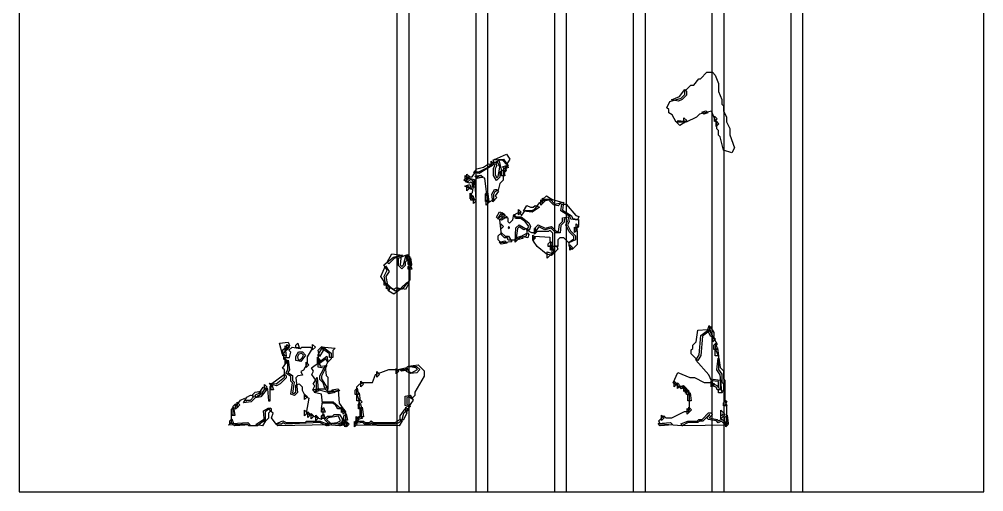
# Model space of a CAD drawing. Header units: millimetres. Extents: x 0 to 283, y 0 to 283.
# Drawn here: x 0 to 282.8, y 0 to 138.6 of the extents above; entities that cross this region are included whole.
import ezdxf

# ---------------------------------------------------------------- set-up
doc = ezdxf.new("R2010")
doc.units = ezdxf.units.MM
for name, color, linetype in [('CUT_OUTLINE', 5, 'Continuous'), ('CUT_SLOT', 1, 'Continuous'), ('ENG_D', 3, 'Continuous'), ('ENG_K', 2, 'Continuous'), ('ENG_L', 4, 'Continuous')]:
    doc.layers.add(name, color=color, linetype=linetype)

msp = doc.modelspace()

# ---------------------------------------------------------------- linework, layer by layer
at = {"layer": 'CUT_OUTLINE'}
msp.add_lwpolyline([(0, 0), (282.84, 0), (282.84, 282.84), (0, 282.84), (0, 0)], close=True, dxfattribs=at)
at = {"layer": 'CUT_SLOT'}
for points in [[(110.77, 0), (114.34, 0), (114.34, 141.42), (110.77, 141.42), (110.77, 0)], [(133.87, 0), (137.43, 0), (137.43, 141.42), (133.87, 141.42), (133.87, 0)], [(156.96, 0), (160.52, 0), (160.52, 141.42), (156.96, 141.42), (156.96, 0)], [(180.05, 0), (183.62, 0), (183.62, 141.42), (180.05, 141.42), (180.05, 0)], [(203.15, 0), (206.71, 0), (206.71, 141.42), (203.15, 141.42), (203.15, 0)], [(226.24, 0), (229.81, 0), (229.81, 141.42), (226.24, 141.42), (226.24, 0)]]:
    msp.add_lwpolyline(points, close=True, dxfattribs=at)
at = {"layer": 'ENG_D'}
for points in [[(195.14, 117.97), (195.63, 117.48), (195.63, 116.34), (194.36, 115.06), (193.31, 114.54), (191.31, 114.94), (193.6, 115.92), (195.14, 117.97)], [(200.15, 111.35), (201.35, 111.76), (201.96, 111.15), (200.75, 110.75), (200.15, 111.35)], [(193.71, 107.42), (192.71, 108.42), (193.19, 108.91), (195.62, 108.56), (193.71, 107.42)], [(195.73, 108.89), (194.93, 108.09), (194.93, 109.7), (195.73, 108.89)], [(203.88, 110.17), (204.69, 109.37), (203.88, 108.56), (203.88, 110.17)], [(204.35, 107.15), (204.35, 108.76), (205.16, 107.95), (204.35, 107.15)], [(139.23, 96.57), (138.98, 97.32), (142.01, 97.59), (143.42, 95.61), (142.53, 95.16), (142.93, 94.75), (141.89, 93.71), (141.89, 91.35), (140.93, 90.39), (140.45, 88.46), (139.48, 87.98), (139.06, 87.15), (139.06, 85.66), (137.46, 84.7), (136.5, 91.96), (134.43, 92.38), (133.86, 91.81), (133.5, 90.03), (132.79, 91.45), (132.09, 91.45), (131.59, 90.95), (130.38, 91.35), (131.42, 92.4), (132.81, 92.4), (133.75, 93.81), (134.77, 93.81), (137.51, 95.18), (139.06, 96.74), (139.23, 96.57)], [(139.62, 96.18), (140.06, 95.74), (139.54, 94.7), (139.54, 92.93), (140.05, 92.07), (140.49, 92.51), (140.94, 95.19), (140.36, 96.55), (139.62, 96.18)], [(133.9, 85.56), (133, 85.56), (132.43, 87.27), (132.95, 87.79), (133.34, 90.51), (133.57, 90.5), (133.9, 85.56)], [(131.29, 89.9), (132.09, 89.1), (131.29, 88.29), (131.29, 89.9)], [(136.94, 85.66), (137.75, 84.85), (136.94, 84.05), (136.94, 85.66)], [(157.35, 75.9), (155.96, 77.29), (154.12, 76.82), (152.33, 77.72), (150.97, 75.9), (150.31, 75.9), (148.89, 76.75), (149.4, 77.76), (148.33, 79.26), (147.01, 80.14), (145.49, 80.14), (145.14, 81.19), (146.7, 82.12), (147.22, 81.08), (147.42, 81.08), (148.37, 82.5), (150.32, 82.5), (151.17, 82.92), (152.57, 84.79), (154.08, 85.8), (155.66, 85.8), (157.06, 84.4), (159.6, 84.91), (159.35, 82.62), (161.87, 81.01), (162.32, 80.12), (164.05, 79.87), (164.05, 78.18), (163.17, 76.87), (163.58, 76.47), (163.58, 72.5), (162.16, 71.08), (161.22, 72.03), (161.22, 73.19), (162.63, 74.14), (162.63, 74.86), (161.26, 76.23), (160.25, 78.25), (160.74, 79.23), (160.56, 80.1), (159.81, 79.95), (159.81, 79.1), (158.85, 78.14), (158.6, 75.9), (157.35, 75.9)], [(140.36, 80.01), (141.34, 81.64), (143.06, 80.61), (141.45, 79.65), (140.36, 80.01)], [(141.19, 76.98), (141.19, 78.59), (141.99, 77.78), (141.19, 76.98)], [(145.67, 77.41), (146.57, 78.31), (148.98, 76.97), (148.7, 75), (146.73, 74.5), (145.39, 73.16), (145.67, 77.41)], [(141.33, 73.06), (140.48, 73.91), (140.48, 75.05), (141.42, 75.99), (142.46, 74.95), (143.44, 74.95), (144.41, 73.34), (141.33, 73.06)], [(155.6, 72.15), (157.05, 70.22), (156.1, 69.26), (154.5, 69.79), (151.85, 71.96), (150.83, 73.49), (151.13, 74.96), (155.56, 74.7), (155.56, 73.64), (156.09, 73.11), (155.6, 72.15)], [(157.6, 72.19), (157.95, 71.12), (156.83, 70), (156.47, 71.81), (157.6, 72.19)], [(106.93, 66.52), (109.73, 68.81), (111.99, 69.37), (111.73, 66.56), (112.19, 66.09), (112.69, 66.59), (113.49, 69.51), (114.55, 68.45), (114.55, 67.04), (115.12, 66.47), (114.55, 65.9), (114.55, 62.14), (112.31, 59.4), (110.88, 59.4), (110.34, 58.86), (107.5, 60.67), (107, 63.2), (107.92, 65.04), (106.93, 66.52)], [(194.59, 30.64), (193.67, 30.64), (191.8, 31.98), (193.16, 34.96), (196.62, 33.47), (198.05, 33.47), (200.87, 32.06), (202.76, 32.06), (204.77, 31.05), (205.06, 30.38), (205.06, 32.32), (203.01, 32.54), (202.27, 34.28), (198.4, 38.63), (199.41, 40.15), (199.89, 45.85), (201.8, 47.28), (202.29, 48.76), (202.69, 46.75), (204.65, 43.33), (204.12, 42.8), (204.12, 42), (205.06, 39.64), (205.06, 35.9), (206, 34.48), (206, 32.15), (206.48, 31.68), (206.48, 29.8), (206.95, 29.32), (206.95, 26.97), (207.47, 26.45), (207, 25.5), (207.42, 25.08), (207.42, 20.17), (206.95, 19.7), (205.96, 20.69), (205.01, 20.22), (204.47, 20.76), (202.12, 21.23), (201.66, 21.68), (202.5, 22.52), (202.3, 22.59), (200.44, 20.74), (199.5, 20.74), (199.03, 20.27), (196.16, 20.27), (194.27, 19.32), (187.92, 19.81), (187.59, 20.81), (189.03, 22.25), (189.6, 21.68), (191.33, 21.68), (195.11, 23.57), (196.01, 23.57), (196.58, 24.14), (196.58, 28.23), (196.15, 29.09), (194.59, 30.64)], [(79.22, 42.85), (77.21, 40.26), (76.3, 43.57), (78.89, 43.86), (79.22, 42.85)], [(89.95, 39), (87.96, 37.51), (87.67, 40.12), (89.02, 42.55), (91.45, 40.66), (91.45, 39.03), (90.45, 38.02), (89.95, 39)], [(77.55, 38.79), (77.55, 40.4), (78.35, 39.6), (77.55, 38.79)], [(81.08, 38.46), (81.08, 39.66), (81.89, 41.01), (83.06, 41.01), (83.98, 40.09), (82.6, 38.16), (81.08, 38.46)], [(70.43, 28.34), (71.24, 28.92), (71.99, 30.17), (72.82, 30.17), (73.05, 26.63), (73.54, 26.63), (73.54, 29.75), (73.98, 30.64), (73.36, 31.88), (75.36, 31.6), (77.78, 33.58), (77.78, 35.73), (77.24, 36.27), (78.89, 38.59), (79.2, 35.78), (78.79, 34.96), (80.14, 34.07), (80.14, 32.62), (80.62, 32.14), (80.16, 28.92), (80.55, 28.79), (81.08, 29.32), (81.08, 31.28), (82.09, 31.62), (82.97, 30.74), (82.97, 29.75), (83.85, 27.99), (84.88, 27.48), (84.17, 23.01), (88.57, 21.25), (89.1, 21.78), (89.1, 23.94), (88.61, 24.43), (88.89, 26.4), (92.01, 26.4), (95.7, 23.21), (95.7, 20.62), (93.88, 19.32), (90.44, 19.63), (90.08, 19.28), (88.1, 20.27), (78.2, 19.8), (77.36, 20.22), (76.94, 19.8), (75.3, 19.8), (73.98, 21.65), (74.45, 23.04), (74.01, 23.47), (74.01, 24.34), (73.58, 24.49), (72.12, 23.45), (72.12, 21.1), (69.85, 19.33), (67.31, 19.33), (66.85, 19.79), (61.39, 19.53), (62.23, 20.37), (62.23, 22.25), (62.7, 22.73), (62.7, 25.08), (63.17, 25.55), (63.61, 25.11), (64.9, 26.82), (66.1, 27.42), (66.53, 26.56), (66.84, 26.87), (67.78, 26.87), (68.73, 27.81), (68.26, 28.28), (69.18, 29.21), (70.83, 29.54), (70.43, 28.34)], [(78.02, 37.38), (78.02, 38.99), (78.82, 38.18), (78.02, 37.38)], [(87.77, 37.83), (88.29, 36.79), (90.21, 37.07), (88.62, 33.89), (88.62, 33.07), (90.53, 30.2), (90.19, 29.18), (87.21, 29.99), (87.21, 32.45), (85.76, 34.39), (86.24, 35.36), (85.73, 36.37), (87.77, 37.83)], [(115.97, 28.19), (115.02, 27.24), (114.47, 27.79), (113.61, 27.62), (113.61, 25.6), (114.71, 25.05), (112.64, 22.98), (112.17, 21.09), (111.39, 20.31), (110.36, 19.8), (103.61, 19.8), (103.24, 20.17), (102.86, 19.8), (101.25, 19.8), (100.79, 20.26), (98.31, 19.98), (99.29, 21.62), (100.41, 22.29), (100.41, 23.97), (99.43, 25.44), (99.92, 26.41), (98.99, 28.71), (98.99, 30.74), (99.8, 31.54), (100.82, 32.06), (103.55, 32.06), (104.47, 34.36), (108.38, 35.83), (110.41, 35.83), (110.78, 35.45), (111.15, 35.83), (113.04, 35.83), (113.67, 36.46), (114.26, 35.3), (115.02, 34.91), (116.76, 35.88), (116.32, 36.32), (114.08, 36.77), (114.08, 36.84), (116.99, 37.26), (118.79, 35.45), (118.79, 33.88), (115.97, 29.16), (115.97, 28.19)], [(71.89, 31.45), (72.69, 30.64), (71.89, 29.84), (71.89, 31.45)], [(70.42, 28.33), (69.83, 28.14), (69.89, 27.95), (70.42, 28.33)], [(87.88, 29.6), (86.67, 29.19), (86.07, 29.8), (87.27, 30.2), (87.88, 29.6)], [(90.9, 28.74), (90.27, 29.37), (92, 29.72), (92.64, 29.08), (90.9, 28.74)], [(91.68, 29.84), (93.42, 30.19), (94.05, 29.55), (92.32, 29.21), (91.68, 29.84)], [(206.03, 22.28), (206.38, 22.63), (206.15, 22.86), (206.03, 22.28)], [(90.8, 19.99), (93.26, 20.26), (94.22, 20.84), (93.66, 22.13), (90.62, 21.7), (90.14, 21.21), (91.08, 20.27), (90.8, 19.99)], [(95.93, 20.6), (96.74, 19.8), (95.93, 18.99), (95.93, 20.6)], [(207.18, 20.6), (207.99, 19.8), (207.18, 18.99), (207.18, 20.6)]]:
    msp.add_lwpolyline(points, close=True, dxfattribs=at)
at = {"layer": 'ENG_K'}
for points in [[(138.92, 95.76), (134.86, 93.32), (133.17, 93.66), (134.23, 94.73), (136.14, 95.21), (137.62, 96.19), (138.92, 95.76)], [(139.16, 96.17), (138.36, 95.36), (138.36, 96.97), (139.16, 96.17)], [(142.04, 94.52), (142.42, 92.63), (141.42, 92.63), (141.42, 93.91), (142.04, 94.52)], [(141.69, 95.33), (142.9, 95.73), (143.51, 95.12), (142.3, 94.72), (141.69, 95.33)], [(142.13, 95.09), (142.93, 94.28), (142.13, 93.48), (142.13, 95.09)], [(130.81, 92.73), (131.62, 91.92), (130.81, 91.12), (130.81, 92.73)], [(131.29, 93.2), (132.09, 92.4), (131.29, 91.59), (131.29, 93.2)], [(134.27, 91.9), (133.64, 92.54), (135.37, 92.89), (136.01, 92.25), (134.27, 91.9)], [(137.36, 87.96), (137.68, 85.09), (136.71, 85.09), (136.71, 87.31), (137.36, 87.96)], [(140.55, 88.18), (139.6, 86.77), (140.1, 86.27), (138.9, 85.06), (138.58, 87.26), (139.4, 88.62), (140.1, 88.62), (140.55, 88.18)], [(133.03, 86.74), (132.23, 85.93), (132.23, 87.54), (133.03, 86.74)], [(132.46, 85.56), (132.46, 86.36), (133.04, 86.94), (133.5, 85.56), (132.46, 85.56)], [(133.98, 85.32), (133.17, 84.52), (133.17, 86.13), (133.98, 85.32)], [(152.97, 84.05), (152.97, 85.66), (153.78, 84.85), (152.97, 84.05)], [(153.44, 84.52), (153.44, 86.13), (154.25, 85.32), (153.44, 84.52)], [(156.49, 85.66), (154.07, 85.31), (153.58, 85.8), (154.58, 86.8), (156.49, 85.66)], [(155.96, 85.82), (159.08, 84.97), (158, 83.89), (156.63, 84.16), (155.47, 85.32), (155.96, 85.82)], [(140.48, 80.04), (139.95, 80.57), (140.85, 82.07), (142.09, 81.66), (140.48, 80.04)], [(147.18, 82.02), (146.37, 81.22), (146.37, 82.83), (147.18, 82.02)], [(149.96, 83.44), (150.75, 83.44), (151.26, 83.94), (152.54, 83.52), (150.44, 82.02), (147.87, 82.3), (148.87, 83.98), (149.96, 83.44)], [(141.66, 80.28), (141.66, 81.89), (142.46, 81.08), (141.66, 80.28)], [(162.87, 76.03), (162.87, 77.64), (163.67, 76.84), (162.87, 76.03)], [(163.34, 76.98), (163.34, 78.59), (164.15, 77.78), (163.34, 76.98)], [(142.44, 73.56), (143.08, 72.92), (141.34, 72.58), (140.71, 73.21), (142.44, 73.56)], [(147.14, 74.99), (147.75, 74.38), (146.54, 73.98), (145.93, 74.58), (147.14, 74.99)], [(147.14, 74.84), (149, 75.96), (149.47, 75.49), (149.12, 74.45), (147.14, 74.84)], [(151.42, 74.48), (150.61, 73.68), (150.61, 75.29), (151.42, 74.48)], [(162.26, 71.65), (161.46, 70.85), (161.46, 72.46), (162.26, 71.65)], [(108.42, 66.84), (107.89, 67.37), (109.24, 69.78), (112.4, 69.43), (109.97, 68.39), (108.42, 66.84)], [(113.84, 68.02), (113.84, 69.63), (114.65, 68.83), (113.84, 68.02)], [(115.07, 66.7), (114.08, 66.7), (114.08, 67.98), (114.7, 68.6), (115.07, 66.7)], [(107.45, 66.27), (108.47, 64.58), (107.49, 63.12), (108, 60.58), (107.01, 60.58), (107.01, 61.68), (106.03, 63.15), (107.45, 66.27)], [(114.08, 65.29), (114.08, 66.09), (114.65, 66.67), (115.11, 65.29), (114.08, 65.29)], [(107.72, 61.14), (108.52, 60.34), (107.72, 59.54), (107.72, 61.14)], [(108.19, 59.06), (108.19, 60.67), (108.99, 59.87), (108.19, 59.06)], [(109.84, 59.42), (110.76, 59.89), (112, 59.47), (109.85, 57.94), (108.38, 58.82), (108.76, 59.97), (109.84, 59.42)], [(113.24, 59.35), (111.99, 59.77), (113.61, 61.38), (114.14, 60.85), (113.24, 59.35)], [(202.36, 47.11), (200.34, 45.6), (199.87, 40), (198.98, 38.51), (197.05, 40.44), (197.05, 41.58), (197.52, 42.05), (197.52, 43), (198.47, 43.95), (198.96, 47.36), (201.85, 47.62), (202.36, 47.11)], [(90.98, 39.36), (90.98, 40.42), (88.97, 41.93), (89.48, 42.44), (92.68, 42.14), (91.92, 41.39), (91.92, 39.36), (90.98, 39.36)], [(88.25, 38.66), (87.45, 37.85), (87.45, 39.46), (88.25, 38.66)], [(89.63, 30.41), (89.13, 31.93), (88.15, 32.9), (88.15, 34), (89.72, 36.82), (90.03, 34.05), (90.51, 33.57), (90.51, 30.41), (89.63, 30.41)], [(78.25, 33.37), (76.51, 31.63), (75.46, 31.1), (73.68, 31.46), (77.81, 34.49), (78.25, 34.04), (78.25, 33.37)], [(110.54, 36.16), (111.35, 35.36), (110.54, 34.55), (110.54, 36.16)], [(112.12, 35.34), (111.48, 35.97), (113.21, 36.32), (113.85, 35.68), (112.12, 35.34)], [(100.17, 30.78), (100.17, 32.39), (100.98, 31.58), (100.17, 30.78)], [(203.74, 31.58), (202.94, 30.78), (202.94, 32.39), (203.74, 31.58)], [(204.66, 29.93), (204.4, 30.69), (203.45, 31.01), (203.96, 31.52), (203.12, 31.94), (203.49, 33.02), (205.53, 32.73), (205.53, 29.93), (204.66, 29.93)], [(205.06, 28.99), (205.06, 29.8), (205.64, 30.37), (206.1, 28.99), (205.06, 28.99)], [(63.4, 24.18), (63.4, 25.79), (64.21, 24.98), (63.4, 24.18)], [(63.88, 24.65), (63.88, 26.26), (64.68, 25.46), (63.88, 24.65)], [(71.64, 23.7), (73.2, 24.63), (73.57, 23.51), (73.07, 23), (73.07, 21.59), (71.94, 20.45), (71.64, 23.7)], [(89.66, 23.33), (88.62, 23.33), (88.62, 24.14), (89.2, 24.71), (89.66, 23.33)], [(89.2, 22.83), (89.66, 21.45), (88.62, 21.45), (88.62, 22.25), (89.2, 22.83)], [(92.3, 22.63), (93.94, 22.63), (94.77, 21.24), (94.47, 20.34), (93.38, 19.79), (90.64, 20.04), (89.47, 21.21), (90.41, 22.16), (91.83, 22.16), (92.3, 22.63)], [(112.58, 20.98), (111.72, 20.98), (111.72, 22.23), (113.21, 24.32), (113.63, 23.08), (112.58, 20.98)], [(113.37, 24.85), (114.18, 24.04), (113.37, 23.24), (113.37, 24.85)], [(196.06, 20.74), (198.84, 20.74), (199.31, 21.21), (200.25, 21.21), (202.13, 23.1), (202.8, 23.1), (203.27, 22.63), (202.33, 21.68), (202.35, 21.67), (204.71, 21.19), (205.11, 20.79), (206.05, 21.26), (207.74, 19.57), (194.59, 19.33), (194.04, 19.88), (196.06, 20.74)], [(205.77, 21.35), (205.77, 23.9), (207.04, 22.63), (205.77, 21.35)], [(67.03, 20.28), (67.71, 19.59), (63.08, 19.32), (62.39, 20), (67.03, 20.28)], [(71.68, 21.29), (72.19, 20.78), (71.3, 19.3), (69.42, 19.67), (71.68, 21.29)], [(77.32, 20.77), (78.31, 20.27), (83.81, 20.27), (84.28, 20.74), (88.2, 20.74), (90.91, 19.58), (75.8, 19.33), (75.25, 19.88), (77.32, 20.77)], [(98.2, 19.57), (99.37, 20.74), (100.98, 20.74), (101.45, 20.27), (102.67, 20.27), (103.24, 20.84), (103.81, 20.27), (110.24, 20.27), (111.75, 21.28), (112.26, 20.78), (111.38, 19.33), (98.2, 19.57)], [(191.01, 20.28), (191.68, 19.6), (188, 19.32), (187.33, 19.99), (191.01, 20.28)], [(188.33, 22.49), (189.13, 21.68), (188.33, 20.88), (188.33, 22.49)]]:
    msp.add_lwpolyline(points, close=True, dxfattribs=at)
at = {"layer": 'ENG_L'}
for points in [[(190.45, 111.11), (190.45, 112.1), (189.93, 112.61), (190.75, 114.51), (194.1, 115.47), (195.16, 116.53), (195.16, 117.48), (196.95, 119.27), (197.87, 119.27), (199.29, 121.15), (199.78, 121.15), (201.66, 123.04), (203.27, 123.04), (204.08, 122.23), (205.06, 119.78), (205.06, 117.43), (206, 115.07), (206, 113.71), (206.48, 113.23), (206.48, 111.78), (207.42, 109.89), (207.42, 108.48), (208.36, 106.59), (208.36, 104.69), (209.8, 100.86), (208.94, 99.42), (206.51, 100.23), (205.56, 104.06), (205.06, 104.55), (205.06, 105.97), (204.59, 106.44), (204.59, 107.91), (203.03, 111.68), (199.52, 110.8), (198.6, 109.88), (195.59, 108.37), (195.16, 108.8), (194.79, 108.42), (192.67, 108.42), (191.46, 110.6), (190.45, 111.11)], [(141.78, 97.12), (139.41, 97.46), (142.93, 99.06), (143.82, 97.58), (142.88, 96.02), (141.78, 97.12)], [(139.48, 95.65), (138.92, 96.21), (140.62, 97.24), (141.45, 94.21), (140.95, 93.71), (140.95, 92.3), (139.96, 91.31), (139.06, 92.8), (139.06, 94.81), (139.48, 95.65)], [(133.04, 90.31), (132.46, 90.88), (132.06, 90.48), (130.85, 90.88), (131.92, 91.94), (133.48, 91.63), (133.04, 90.31)], [(133.55, 91.22), (133.93, 89.33), (132.94, 89.33), (132.94, 90.61), (133.55, 91.22)], [(132.14, 90.1), (132.63, 88.63), (130.67, 89.61), (132.14, 90.1)], [(159.13, 84.38), (160.39, 84.38), (163.24, 81.05), (164.11, 80.76), (163.74, 79.64), (161.75, 79.93), (161.49, 80.69), (158.84, 82.38), (159.13, 84.38)], [(145.63, 73.77), (143.37, 73.77), (143.14, 74.48), (142.27, 74.48), (141.43, 75.32), (140.94, 79.75), (141.82, 80.63), (143.31, 80.33), (143.31, 79.29), (143.78, 78.82), (144.74, 79.78), (145.05, 81.32), (145.76, 80.61), (147.16, 80.61), (149.39, 78.88), (149.93, 77.8), (149.54, 76.64), (148.92, 77.26), (148, 76.8), (146.64, 77.71), (146.12, 77.2), (145.63, 73.77)], [(159.33, 80.33), (160.93, 80.65), (161.23, 79.16), (160.78, 78.25), (161.65, 76.51), (163.11, 75.05), (163.11, 73.86), (161.17, 73.02), (159.71, 74.48), (158.49, 74.48), (157.92, 73.91), (157.92, 71.89), (156.51, 71.89), (156.51, 75.8), (155.56, 76.74), (155.19, 76.37), (151.62, 76.37), (151.29, 77.37), (152.22, 78.3), (154.18, 77.32), (156.11, 77.81), (157.55, 76.37), (158.18, 76.37), (158.4, 78.36), (159.33, 79.29), (159.33, 80.33)], [(143.63, 77.08), (143.74, 77.62), (143.46, 77.72), (143.34, 77.37), (143.63, 77.08)], [(151.89, 76.37), (151.09, 75.56), (151.09, 77.17), (151.89, 76.37)], [(156.13, 71.89), (155.09, 71.89), (155.09, 72.69), (155.67, 73.27), (156.13, 71.89)], [(155.8, 72.46), (156.6, 71.65), (155.8, 70.85), (155.8, 72.46)], [(156.27, 71.52), (157.08, 70.71), (156.27, 69.91), (156.27, 71.52)], [(111.25, 68.51), (113.31, 69.39), (113.63, 67.8), (113.14, 67.31), (113.14, 66.37), (112.19, 65.43), (111.25, 66.37), (111.25, 68.51)], [(156.24, 69.87), (154.86, 68.49), (154.86, 70.33), (156.24, 69.87)], [(203.65, 45.49), (202.79, 45.49), (202.22, 46.64), (202.59, 48.49), (203.65, 46.73), (203.65, 45.49)], [(204.22, 44.78), (203.41, 43.98), (203.41, 45.59), (204.22, 44.78)], [(82.87, 42.43), (85.42, 42.43), (85.86, 41.99), (84.38, 39.53), (84.38, 37.66), (83.38, 35.65), (82.58, 35.25), (83.08, 34.24), (81.67, 33.96), (81.09, 33.38), (81.56, 29.14), (80.67, 28.25), (79.64, 28.59), (80.12, 31.97), (79.67, 32.43), (79.67, 33.81), (78.18, 34.8), (78.72, 35.88), (78.72, 37.64), (77.58, 39.36), (79.25, 39.36), (79.64, 40.94), (79.1, 41.48), (80.06, 42.45), (82.42, 41.98), (82.87, 42.43)], [(78.02, 42.76), (78.82, 41.96), (78.02, 41.15), (78.02, 42.76)], [(79.29, 42.43), (78.49, 41.62), (78.49, 43.23), (79.29, 42.43)], [(81.66, 43.57), (82.12, 42.19), (81.08, 42.19), (81.08, 43), (81.66, 43.57)], [(86.03, 41.62), (86.03, 43.23), (86.84, 42.43), (86.03, 41.62)], [(89.12, 41.46), (88.04, 39.66), (87.66, 41.56), (88.73, 42.63), (89.12, 41.46)], [(203.65, 41.72), (203.65, 43), (204.26, 43.61), (204.64, 41.72), (203.65, 41.72)], [(77.31, 39.83), (77.31, 41.58), (77.95, 42.22), (78.29, 39.83), (77.31, 39.83)], [(83.39, 40.02), (82.89, 40.52), (81.95, 40.33), (81.56, 39.56), (81.75, 38.66), (82.4, 38.66), (83.01, 39.27), (83.39, 40.02)], [(90.52, 38.15), (90, 37.1), (89.17, 36.28), (87.68, 36.58), (87.68, 37.83), (90.19, 39.78), (90.52, 38.15)], [(205.1, 39.83), (204.12, 39.83), (204.12, 41.58), (204.76, 42.22), (205.1, 39.83)], [(84.15, 36.44), (84.15, 38.05), (84.95, 37.24), (84.15, 36.44)], [(204.95, 39.13), (205.13, 39.13), (205.52, 36.41), (206.48, 35.45), (206.48, 33.1), (206.95, 32.62), (206.95, 29.46), (206.03, 29.46), (205.54, 34.33), (204.58, 35.77), (204.95, 39.13)], [(104.89, 33.61), (104.89, 35.22), (105.69, 34.41), (104.89, 33.61)], [(117.48, 35.83), (116.55, 34.9), (114.75, 34.64), (113.58, 35.23), (113.89, 36.77), (116.53, 36.77), (117.48, 35.83)], [(74.57, 29.93), (73.54, 29.93), (73.54, 30.74), (74.11, 31.31), (74.57, 29.93)], [(86.21, 31.55), (87.38, 33.5), (87.7, 29.93), (86.12, 29.93), (86.69, 31.07), (86.21, 31.55)], [(192.1, 32.39), (192.9, 31.58), (192.1, 30.78), (192.1, 32.39)], [(193.84, 31.11), (193.04, 30.31), (193.04, 31.92), (193.84, 31.11)], [(193.55, 30.74), (194.75, 31.15), (195.36, 30.54), (194.16, 30.14), (193.55, 30.74)], [(67.99, 26.41), (65.78, 26.1), (66.77, 27.76), (67.85, 28.3), (69.54, 27.96), (67.99, 26.41)], [(69.3, 27.53), (69.3, 28.43), (70.32, 28.94), (71.56, 30.68), (72.75, 30.29), (70.84, 27.83), (69.3, 27.53)], [(83.67, 27.01), (83.67, 28.62), (84.48, 27.81), (83.67, 27.01)], [(92.7, 25.51), (91.87, 25.93), (88.88, 25.93), (88.64, 28.57), (86.51, 29.1), (87.58, 30.17), (89.64, 30.17), (91.03, 29.24), (93.56, 29.75), (93.8, 26.01), (94.96, 24.28), (93.44, 24.28), (92.7, 25.51)], [(99.52, 28.52), (98.52, 28.52), (98.52, 29.8), (99.14, 30.41), (99.52, 28.52)], [(98.99, 26.63), (98.99, 28.38), (99.63, 29.02), (99.97, 26.63), (98.99, 26.63)], [(113.14, 28.01), (114.67, 28.31), (115.54, 26.86), (114.17, 24.94), (113.14, 25.29), (113.14, 28.01)], [(194.93, 30.97), (195.73, 30.17), (194.93, 29.37), (194.93, 30.97)], [(196.2, 29.7), (195.4, 28.89), (195.4, 30.5), (196.2, 29.7)], [(196.21, 29.9), (196.67, 28.52), (195.63, 28.52), (195.63, 29.32), (196.21, 29.9)], [(197.08, 26.63), (196.1, 26.63), (196.1, 28.38), (196.74, 29.02), (197.08, 26.63)], [(99.47, 25.08), (100.04, 25.66), (100.5, 24.28), (99.47, 24.28), (99.47, 25.08)], [(99.7, 27.2), (100.51, 26.4), (99.7, 25.59), (99.7, 27.2)], [(207.51, 25.22), (206.48, 25.22), (206.48, 26.02), (207.05, 26.6), (207.51, 25.22)], [(62.23, 22.39), (62.23, 24.14), (62.86, 24.78), (63.2, 22.39), (62.23, 22.39)], [(83.67, 23.9), (84.48, 23.1), (83.67, 22.29), (83.67, 23.9)], [(85.42, 22.63), (84.62, 21.82), (84.62, 23.43), (85.42, 22.63)], [(86.36, 22.16), (85.56, 21.35), (85.56, 22.96), (86.36, 22.16)], [(94.52, 24.85), (95.32, 24.04), (94.52, 23.24), (94.52, 24.85)], [(94.99, 22.77), (94.99, 24.37), (95.79, 23.57), (94.99, 22.77)], [(95.84, 22.87), (96.22, 20.98), (95.22, 20.98), (95.22, 22.25), (95.84, 22.87)], [(99.94, 24.14), (100.59, 24.79), (100.91, 21.92), (99.94, 21.92), (99.94, 24.14)], [(196.67, 23.57), (195.87, 22.77), (195.87, 24.37), (196.67, 23.57)], [(196.34, 23.24), (196.34, 24.85), (197.14, 24.04), (196.34, 23.24)], [(62.79, 20.03), (61.75, 20.03), (61.75, 20.84), (62.33, 21.41), (62.79, 20.03)], [(86.97, 22.49), (87.78, 21.68), (86.97, 20.88), (86.97, 22.49)], [(90.45, 19.29), (89.84, 19.9), (91.04, 20.3), (91.65, 19.7), (90.45, 19.29)], [(94.22, 19.29), (93.61, 19.9), (94.82, 20.3), (95.42, 19.7), (94.22, 19.29)], [(94.99, 21.08), (95.79, 20.27), (94.99, 19.47), (94.99, 21.08)], [(95.46, 20.6), (96.26, 19.8), (95.46, 18.99), (95.46, 20.6)], [(98.29, 20.6), (99.09, 19.8), (98.29, 18.99), (98.29, 20.6)], [(99.56, 21.21), (98.76, 20.41), (98.76, 22.02), (99.56, 21.21)], [(99.4, 21.18), (98.79, 21.79), (100, 22.19), (100.61, 21.58), (99.4, 21.18)], [(207.58, 22.42), (207.93, 20.03), (206.95, 20.03), (206.95, 21.78), (207.58, 22.42)]]:
    msp.add_lwpolyline(points, close=True, dxfattribs=at)

doc.saveas('drawing.dxf')
